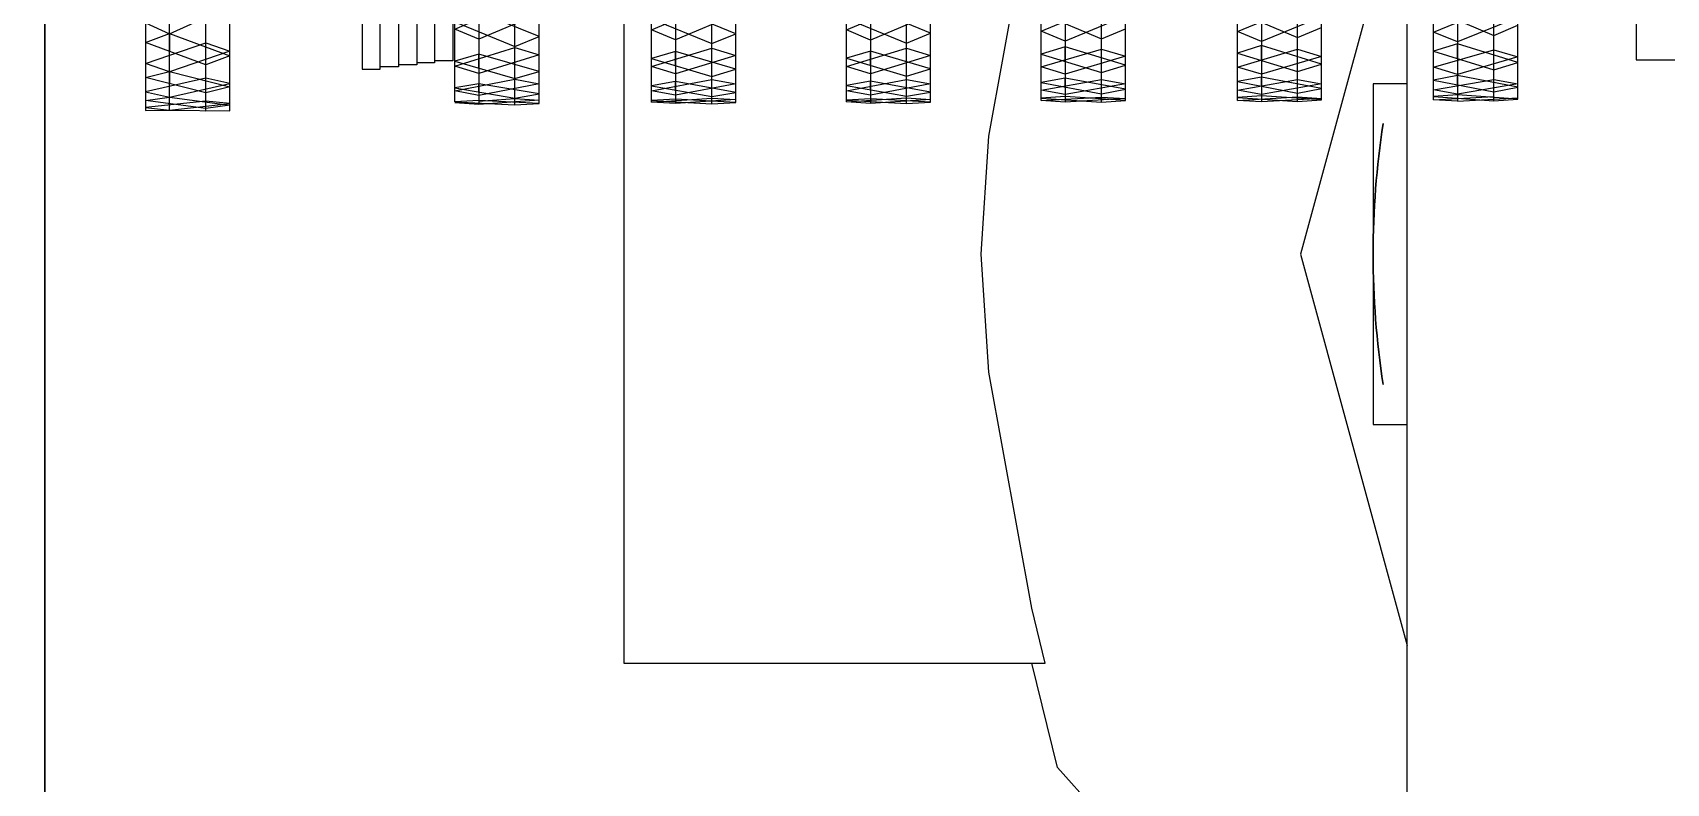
# Model space of a CAD drawing. Header units: millimetres. Extents: x -300 to 383236, y -195106 to -144646.
# Drawn here: x 28283.7 to 28523.5, y -163429.3 to -163319.2 of the extents above; entities that cross this region are included whole.
import ezdxf

# ---------------------------------------------------------------- set-up
doc = ezdxf.new("R2010")
doc.units = ezdxf.units.MM
doc.header["$LTSCALE"] = 60
doc.layers.add('EQUIPMENT', color=253, linetype='Continuous', lineweight=0)

# ---------------------------------------------------------------- blocks, each defined once
blk = doc.blocks.new('A$Cc6299706')
at = {"layer": 'EQUIPMENT', "lineweight": -3}
for points in [[(-43005.33, 32027.05), (-43002.63, 32027.05), (-43002.63, 31781.96), (-43005.33, 31781.96)], [(-43002.63, 32026.75), (-42999.93, 32026.75), (-42999.93, 31782.26), (-43002.63, 31782.26)], [(-42999.93, 32026.45), (-42997.33, 32026.45), (-42997.33, 31782.56), (-42999.93, 31782.56)], [(-42997.33, 32026.15), (-42994.63, 32026.15), (-42994.63, 31782.86), (-42997.33, 31782.86)], [(-42808.53, 32026), (-42820.93, 32026), (-42820.93, 31783.01), (-42808.53, 31783.01)], [(-42994.36, 31788.55), (-42985.53, 31784.97), (-42981.99, 31786.41), (-42990.83, 31789.98), (-42990.83, 31783.84), (-42994.36, 31782.81), (-42985.53, 31780.25), (-42981.99, 31781.28), (-42990.83, 31783.84), (-42990.83, 31779.5), (-42994.36, 31778.9), (-42985.53, 31777.38), (-42981.99, 31777.99), (-42990.83, 31779.5), (-42990.83, 31777.02), (-42994.36, 31776.84), (-42985.53, 31776.4), (-42981.99, 31776.58), (-42990.83, 31777.02), (-42990.83, 31776.44)], [(-42965.47, 31789), (-42956.63, 31785.38), (-42953.09, 31786.82), (-42961.94, 31790.45), (-42961.94, 31784.22), (-42965.47, 31783.18), (-42956.63, 31780.57), (-42953.09, 31781.61), (-42961.94, 31784.22), (-42961.94, 31779.8), (-42965.47, 31779.17), (-42956.63, 31777.61), (-42953.09, 31778.23), (-42961.94, 31779.8), (-42961.94, 31777.23), (-42965.47, 31777.04), (-42956.63, 31776.54), (-42953.09, 31776.74), (-42961.94, 31777.23), (-42961.94, 31776.57), (-42965.47, 31776.8), (-42965.47, 31777.04), (-42965.47, 31779.17), (-42965.47, 31783.18), (-42965.47, 31789)], [(-42936.87, 31789.08), (-42928.02, 31785.45), (-42924.5, 31786.9), (-42933.33, 31790.53), (-42933.33, 31784.29), (-42936.87, 31783.24), (-42928.02, 31780.62), (-42924.5, 31781.67), (-42933.33, 31784.29), (-42933.33, 31779.85), (-42936.87, 31779.22), (-42928.02, 31777.65), (-42924.5, 31778.28), (-42933.33, 31779.85), (-42933.33, 31777.26), (-42936.87, 31777.07), (-42928.02, 31776.57), (-42924.5, 31776.77), (-42933.33, 31777.26), (-42933.33, 31776.59), (-42936.87, 31776.82), (-42936.87, 31777.07), (-42936.87, 31779.22), (-42936.87, 31783.24), (-42936.87, 31789.08)], [(-42908.27, 31789.8), (-42899.43, 31786.09), (-42895.9, 31787.57)], [(-42904.73, 31791.28), (-42904.73, 31784.91), (-42908.27, 31783.84), (-42899.43, 31781.14), (-42895.9, 31782.21), (-42904.73, 31784.91), (-42904.73, 31780.33), (-42908.27, 31779.67), (-42899.43, 31778.03), (-42895.9, 31778.68), (-42904.73, 31780.33), (-42904.73, 31777.62), (-42908.27, 31777.39), (-42899.43, 31776.81), (-42895.9, 31777.04), (-42904.73, 31777.62), (-42904.73, 31776.81), (-42908.27, 31777.01), (-42908.27, 31777.39), (-42908.27, 31779.67), (-42908.27, 31783.84), (-42908.27, 31789.8)], [(-42879.46, 31789.99), (-42870.63, 31786.27), (-42867.09, 31787.76)], [(-42875.93, 31791.48), (-42875.93, 31785.08), (-42879.46, 31783.99), (-42870.63, 31781.28), (-42867.09, 31782.36), (-42875.93, 31785.08), (-42875.93, 31780.47), (-42879.46, 31779.8), (-42870.63, 31778.13), (-42867.09, 31778.8), (-42875.93, 31780.47), (-42875.93, 31777.71), (-42879.46, 31777.48), (-42870.63, 31776.88), (-42867.09, 31777.11), (-42875.93, 31777.71), (-42875.93, 31776.86), (-42879.46, 31777.05), (-42879.46, 31777.48), (-42879.46, 31779.8), (-42879.46, 31783.99), (-42879.46, 31789.99)], [(-42850.67, 31790.33), (-42841.83, 31786.57), (-42838.3, 31788.07)], [(-42847.13, 31791.83), (-42847.13, 31785.36), (-42850.67, 31784.27), (-42841.83, 31781.52), (-42838.3, 31782.61), (-42847.13, 31785.36), (-42847.13, 31780.69), (-42850.67, 31780.01), (-42841.83, 31778.31), (-42838.3, 31778.98), (-42847.13, 31780.69), (-42847.13, 31777.87), (-42850.67, 31777.63), (-42841.83, 31776.99), (-42838.3, 31777.25), (-42847.13, 31777.87), (-42847.13, 31776.96), (-42850.67, 31777.14), (-42850.67, 31777.63), (-42850.67, 31780.01), (-42850.67, 31784.27), (-42850.67, 31790.33)], [(-43039.77, 31792.44), (-43039.77, 31785.55), (-43039.77, 31780.39), (-43039.77, 31777.05), (-43039.77, 31775.59), (-43036.23, 31775.63), (-43036.23, 31777.53), (-43027.39, 31776.35), (-43030.93, 31775.87), (-43039.77, 31777.05), (-43036.23, 31777.53), (-43036.23, 31781.29), (-43027.39, 31779.05), (-43030.93, 31778.16), (-43039.77, 31780.39), (-43036.23, 31781.29), (-43036.23, 31786.84), (-43027.39, 31783.6), (-43030.93, 31782.29), (-43039.77, 31785.55), (-43036.23, 31786.84), (-43036.23, 31794.13)], [(-42994.36, 31776.84), (-42994.36, 31778.9), (-42994.36, 31782.81), (-42994.36, 31788.55), (-42994.36, 31796.01), (-42994.36, 31805.09), (-42994.36, 31815.65), (-42994.36, 31827.54), (-42994.36, 31840.56), (-42994.36, 31854.54), (-42994.36, 31869.27), (-42994.36, 31879.64)], [(-42928.02, 31777.41), (-42928.02, 31847.44), (-42928.02, 31875.67)], [(-42854.53, 31512.28), (-42854.53, 31554.5), (-42854.53, 31510.5), (-43054.53, 31510.5), (-43054.53, 31630.39), (-43054.53, 31859.51), (-43054.53, 31630.39)], [(-43030.93, 31785.51), (-43030.93, 31852.04)], [(-42985.53, 31784.82), (-42985.53, 31851.61)], [(-42956.63, 31784.73), (-42956.63, 31851.56)], [(-42928.02, 31784.72), (-42928.02, 31851.55)], [(-42899.43, 31784.58), (-42899.43, 31851.46)], [(-42899.43, 31786.09), (-42899.43, 31849.71)], [(-42870.63, 31784.55), (-42870.63, 31851.44)], [(-42870.63, 31786.27), (-42870.63, 31849.78)], [(-42841.83, 31784.49), (-42841.83, 31851.41)], [(-42841.83, 31786.57), (-42841.83, 31849.9)], [(-43030.93, 31780.32), (-43030.93, 31849.3)], [(-43030.93, 31782.29), (-43030.93, 31848.17)], [(-43030.93, 31776.96), (-43030.93, 31847.38)], [(-42985.53, 31784.97), (-42985.53, 31849.26)], [(-42985.53, 31780.15), (-42985.53, 31849.11)], [(-42985.53, 31780.25), (-42985.53, 31847.51)], [(-42985.53, 31777.33), (-42985.53, 31847.42)], [(-42956.63, 31785.38), (-42956.63, 31849.42)], [(-42956.63, 31780.13), (-42956.63, 31849.09)], [(-42956.63, 31780.57), (-42956.63, 31847.64)], [(-42956.63, 31777.39), (-42956.63, 31847.44)], [(-42928.02, 31785.45), (-42928.02, 31849.45)], [(-42928.02, 31780.13), (-42928.02, 31849.08)], [(-42928.02, 31780.62), (-42928.02, 31847.66)], [(-42899.43, 31780.11), (-42899.43, 31849.05)], [(-42899.43, 31781.14), (-42899.43, 31847.86)], [(-42899.43, 31777.51), (-42899.43, 31847.47)], [(-42870.63, 31780.11), (-42870.63, 31849.04)], [(-42870.63, 31781.28), (-42870.63, 31847.92)], [(-42870.63, 31777.55), (-42870.63, 31847.47)], [(-42850.67, 31777.14), (-42841.83, 31777.6), (-42841.83, 31847.48)], [(-42841.83, 31780.11), (-42841.83, 31849.03)], [(-42841.83, 31781.52), (-42841.83, 31848.01)], [(-43036.23, 31775.63), (-43027.39, 31775.52), (-43030.93, 31775.47), (-43030.93, 31846.29)], [(-43030.93, 31778.16), (-43030.93, 31846.69)], [(-43030.93, 31775.87), (-43030.93, 31846.07)], [(-42985.53, 31777.38), (-42985.53, 31846.62)], [(-42985.53, 31776.4), (-42985.53, 31846.59)], [(-42956.63, 31777.61), (-42956.63, 31846.71)], [(-42956.63, 31776.54), (-42956.63, 31846.64)], [(-42928.02, 31777.65), (-42928.02, 31846.73)], [(-42928.02, 31776.57), (-42928.02, 31846.65)], [(-42899.43, 31778.03), (-42899.43, 31846.87)], [(-42899.43, 31776.81), (-42899.43, 31846.74)], [(-42870.63, 31778.13), (-42870.63, 31846.9)], [(-42870.63, 31776.88), (-42870.63, 31846.75)], [(-42841.83, 31778.31), (-42841.83, 31846.97)], [(-42841.83, 31776.99), (-42841.83, 31846.79)], [(-43027.39, 31775.52), (-43027.39, 31776.35), (-43027.39, 31779.05), (-43027.39, 31783.6), (-43027.39, 31789.91), (-43027.39, 31797.91), (-43027.39, 31807.47), (-43027.39, 31818.45), (-43027.39, 31830.7), (-43027.39, 31840.27)], [(-42924.5, 31776.77), (-42924.5, 31778.28), (-42924.5, 31781.67), (-42924.5, 31786.9), (-42924.5, 31793.89), (-42924.5, 31802.52), (-42924.5, 31812.68), (-42924.5, 31824.21), (-42924.5, 31835.59)], [(-42895.9, 31777.04), (-42895.9, 31778.68), (-42895.9, 31782.21), (-42895.9, 31787.57), (-42895.9, 31794.69), (-42895.9, 31803.45), (-42895.9, 31813.72), (-42895.9, 31825.36), (-42895.9, 31836.37)], [(-42867.09, 31777.11), (-42867.09, 31778.8), (-42867.09, 31782.36), (-42867.09, 31787.76), (-42867.09, 31794.9), (-42867.09, 31803.7), (-42867.09, 31814), (-42867.09, 31825.67), (-42867.09, 31836.58)], [(-42838.3, 31777.25), (-42838.3, 31778.98), (-42838.3, 31782.61), (-42838.3, 31788.07), (-42838.3, 31795.27), (-42838.3, 31804.13), (-42838.3, 31814.48), (-42838.3, 31826.19), (-42838.3, 31836.95)], [(-42981.99, 31776.58), (-42981.99, 31777.99), (-42981.99, 31781.28), (-42981.99, 31786.41), (-42981.99, 31793.3), (-42981.99, 31801.84), (-42981.99, 31811.91), (-42981.99, 31823.36), (-42981.99, 31835.01)], [(-42854.55, 31811.9), (-42870.2, 31754.5), (-42854.55, 31697.1)], [(-43007.93, 31798.2), (-43007.93, 31781.65), (-43005.33, 31781.65), (-43005.33, 31795.61)], [(-42953.09, 31776.74), (-42953.09, 31778.23), (-42953.09, 31781.61), (-42953.09, 31786.82), (-42953.1, 31793.8)], [(-43036.23, 31784.25), (-43036.23, 31786.84)], [(-43036.23, 31779.5), (-43036.23, 31781.29)], [(-42854.55, 31779.5), (-42859.53, 31779.5), (-42859.53, 31729.5), (-42854.55, 31729.5)], [(-43036.23, 31776.59), (-43036.23, 31777.53)], [(-42990.83, 31776.95), (-42985.53, 31777.33), (-42981.99, 31777.07), (-42990.83, 31776.44), (-42994.36, 31776.69)], [(-42965.47, 31776.8), (-42956.63, 31777.39), (-42953.09, 31777.16), (-42961.94, 31776.57)], [(-42936.87, 31776.82), (-42928.02, 31777.41), (-42924.5, 31777.17), (-42933.33, 31776.59)], [(-42908.27, 31777.01), (-42899.43, 31777.51), (-42895.9, 31777.31), (-42904.73, 31776.81)], [(-42879.46, 31777.05), (-42870.63, 31777.55), (-42867.09, 31777.35), (-42875.93, 31776.86)], [(-42847.13, 31776.96), (-42838.3, 31777.41)], [(-42884.53, 31599.5), (-42884.53, 31655.34), (-42905.86, 31679.21), (-42909.65, 31694.5)]]:
    blk.add_lwpolyline(points, dxfattribs=at)
for points in [[(-42614.55, 31634.5), (-42854.55, 31634.5), (-42854.55, 31874.51), (-42614.55, 31874.51)], [(-42907.66, 31694.5), (-42909.65, 31702.54), (-42915.94, 31737.18), (-42917.09, 31754.5), (-42915.94, 31771.82), (-42909.65, 31806.47), (-42907.66, 31814.5), (-42969.53, 31814.5), (-42969.53, 31694.5)], [(-43027.39, 31790.83), (-43030.93, 31792.44), (-43039.77, 31788.42), (-43036.23, 31786.82)], [(-42994.36, 31787.52), (-42985.53, 31791.28), (-42981.99, 31789.77), (-42990.83, 31786.02)], [(-42965.47, 31787.41), (-42956.63, 31791.12), (-42953.09, 31789.63), (-42961.94, 31785.92)], [(-42936.87, 31787.38), (-42928.02, 31791.09), (-42924.5, 31789.61), (-42933.33, 31785.9)], [(-42908.27, 31787.2), (-42899.43, 31790.85), (-42895.9, 31789.39), (-42904.73, 31785.75)], [(-42867.09, 31789.33), (-42875.93, 31785.7), (-42879.46, 31787.16), (-42870.63, 31790.78)], [(-42850.67, 31787.07), (-42841.83, 31790.68), (-42838.3, 31789.23), (-42847.13, 31785.63)], [(-43027.39, 31784.29), (-43036.23, 31781.26), (-43039.77, 31782.48), (-43030.93, 31785.51)], [(-43036.23, 31786.84), (-43036.23, 31784.25)], [(-43036.23, 31786.84), (-43036.23, 31784.25)], [(-42904.73, 31784.91), (-42904.73, 31782.76)], [(-42904.73, 31784.91), (-42904.73, 31782.76)], [(-42875.93, 31785.08), (-42875.93, 31782.9)], [(-42875.93, 31785.08), (-42875.93, 31782.9)], [(-42847.13, 31785.36), (-42847.13, 31783.16)], [(-42847.13, 31785.36), (-42847.13, 31783.16)], [(-42994.36, 31782.07), (-42985.53, 31784.82), (-42981.99, 31783.72), (-42990.83, 31780.97)], [(-42990.83, 31783.84), (-42990.83, 31781.79)], [(-42990.83, 31783.84), (-42990.83, 31781.79)], [(-42965.47, 31782.03), (-42956.63, 31784.73), (-42953.09, 31783.65), (-42961.94, 31780.94)], [(-42961.94, 31784.22), (-42961.94, 31782.13)], [(-42961.94, 31784.22), (-42961.94, 31782.13)], [(-42936.87, 31782.02), (-42928.02, 31784.72), (-42924.5, 31783.63), (-42933.33, 31780.93)], [(-42933.33, 31784.29), (-42933.33, 31782.19)], [(-42933.33, 31784.29), (-42933.33, 31782.19)], [(-42908.27, 31781.95), (-42899.43, 31784.58), (-42895.9, 31783.53), (-42904.73, 31780.9)], [(-42879.46, 31781.93), (-42870.63, 31784.55), (-42867.09, 31783.5), (-42875.93, 31780.89)], [(-42850.67, 31781.9), (-42841.83, 31784.49), (-42838.3, 31783.46), (-42847.13, 31780.87)], [(-43027.39, 31779.52), (-43030.93, 31780.32), (-43039.77, 31778.31), (-43036.23, 31777.51)], [(-43036.23, 31781.29), (-43036.23, 31779.5)], [(-42994.36, 31778.44), (-42985.53, 31780.15), (-42981.99, 31779.46), (-42990.83, 31777.76)], [(-42965.47, 31778.47), (-42956.63, 31780.13), (-42953.09, 31779.47), (-42961.94, 31777.8)], [(-42936.87, 31778.47), (-42928.02, 31780.13), (-42924.5, 31779.47), (-42933.33, 31777.81)], [(-42908.27, 31778.53), (-42899.43, 31780.11), (-42895.9, 31779.49), (-42904.73, 31777.9)], [(-42904.73, 31780.33), (-42904.73, 31779.02)], [(-42879.46, 31778.55), (-42870.63, 31780.11), (-42867.09, 31779.49), (-42875.93, 31777.93)], [(-42875.93, 31780.47), (-42875.93, 31779.13)], [(-42838.3, 31779.5), (-42847.13, 31777.97), (-42850.67, 31778.58), (-42841.83, 31780.11)], [(-42847.13, 31780.69), (-42847.13, 31779.33)], [(-42990.83, 31779.5), (-42990.83, 31778.29)], [(-42961.94, 31779.8), (-42961.94, 31778.55)], [(-42933.33, 31779.85), (-42933.33, 31778.6)], [(-43027.39, 31776.59), (-43030.93, 31776.96), (-43039.77, 31776.01), (-43036.23, 31775.62)]]:
    blk.add_lwpolyline(points, close=True, dxfattribs=at)
blk.add_lwpolyline([(-42858.06, 31773.65, 0.077022), (-42858.06, 31735.36, -0.077022)], format="xyb", close=True, dxfattribs=at)
blk.add_arc((-42734.53, 31754.51), 125.01, 171.1914, 188.8086, dxfattribs=at)
blk.add_arc((-42734.53, 31754.51), 125.01, 171.1914, 188.8086, dxfattribs=at)
blk.add_arc((-42734.53, 31754.51), 125.01, 171.1914, 188.8086, dxfattribs=at)
blk = doc.blocks.new('A$C44261593')
h = blk.add_hatch()
h.set_pattern_fill('ANSI31', color=253, scale=100)
h.set_pattern_definition([(45, (0, -50460), (-224.5064, 224.5064), [])])
edge = h.paths.add_edge_path()
edge.add_line((-58347.03, -14256), (-58347.03, -14056))
edge.add_line((-58347.03, -14056), (-57547.03, -14056))
edge.add_line((-57547.03, -14056), (-57547.03, -15056))
edge.add_line((-57547.03, -15056), (-60547.03, -15056))
edge.add_line((-60547.03, -15056), (-60547.03, -31056))
edge.add_line((-60547.03, -31056), (-57647.03, -31056))
edge.add_line((-57647.03, -31056), (-57647.03, -32268))
edge.add_line((-57647.03, -32268), (-43347.03, -32268))
edge.add_line((-43347.03, -32268), (-43347.03, -29256))
edge.add_line((-43347.03, -29256), (-34347.03, -29256))
edge.add_line((-34347.03, -29256), (-34347.03, -14206))
edge.add_line((-34347.03, -14206), (-33547.03, -14206))
edge.add_line((-33547.03, -14206), (-33547.03, -29256))
edge.add_line((-33547.03, -29256), (-30497.03, -29256))
edge.add_line((-30497.03, -29256), (-30497.03, -30056))
edge.add_line((-30497.03, -30056), (-30547.03, -30056))
edge.add_line((-30547.03, -30056), (-30547.03, -34906))
edge.add_line((-30547.03, -34906), (-30569.24, -34906))
edge.add_arc((-31589.72, -35133.69), 1045.58, 12.57767, 76.57873)
edge.add_line((-31347.03, -34116.66), (-31347.03, -30056))
edge.add_line((-31347.03, -30056), (-42547.03, -30056))
edge.add_line((-42547.03, -30056), (-42547.03, -34906))
edge.add_line((-42547.03, -34906), (-43347.03, -34906))
edge.add_line((-43347.03, -34906), (-43347.03, -33068))
edge.add_line((-43347.03, -33068), (-57647.03, -33068))
edge.add_line((-57647.03, -33068), (-57647.03, -34906))
edge.add_line((-57647.03, -34906), (-58447.03, -34906))
edge.add_line((-58447.03, -34906), (-58447.03, -31856))
edge.add_line((-58447.03, -31856), (-66197.03, -31856))
edge.add_line((-66197.03, -31856), (-66197.03, -31056))
edge.add_line((-66197.03, -31056), (-61347.03, -31056))
edge.add_line((-61347.03, -31056), (-61347.03, -14256))
edge.add_line((-61347.03, -14256), (-58347.03, -14256))

msp = doc.modelspace()

# ---------------------------------------------------------------- block references
for name, p in [('A$C44261593', (71340, -144646.13)), ('A$Cc6299706', (71340, -195106.13))]:
    msp.add_blockref(name, p)

doc.saveas('drawing.dxf')
